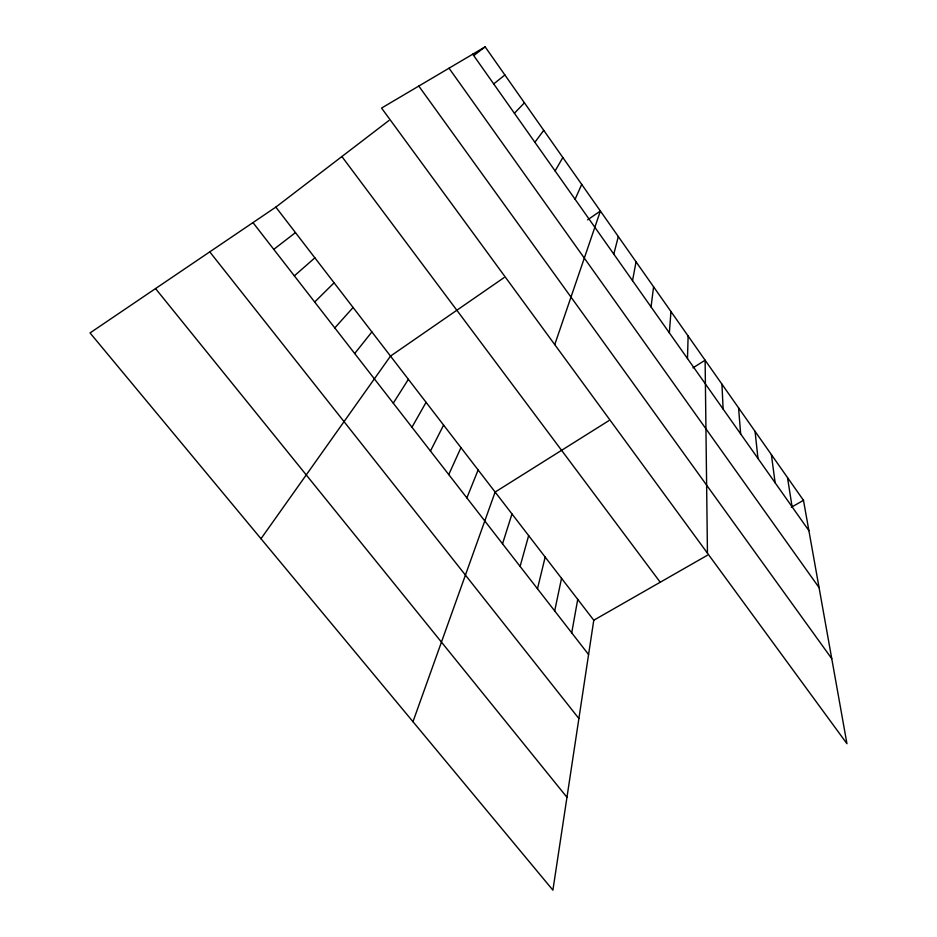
<?xml version="1.0" encoding="UTF-8"?>
<svg xmlns="http://www.w3.org/2000/svg" width="937" height="937" viewBox="0 0 937 937"><rect width="100%" height="100%" fill="white"/><g stroke="black" fill="none" stroke-linecap="round" stroke-linejoin="round"><path stroke-width="1.41" d="M687.489 358.566L688.121 335.996M669.369 332.893L670.951 311.529M651.051 306.926L653.593 286.804M275.841 207.112L593.777 620.224L552.9 890.15L90.046 332.928L275.841 207.112L388.925 120.522M571.711 632.838L577.731 599.375M632.522 280.667L636.047 261.821M554.681 610.924L561.532 578.328M537.475 588.776L545.17 557.07M613.794 254.114L618.315 236.557M520.094 566.405L528.655 535.613M502.537 543.8L511.977 513.944M554.751 344.617L600.394 211.024L587.593 219.867M412.971 721.701L495.134 492.054L608.804 420.69M466.872 497.898L478.128 469.964M575.095 199.265L581.713 184.425M448.753 474.59L460.957 447.64M430.458 451.025L443.599 425.105M411.952 427.225L426.077 402.336M555.102 170.944L562.832 157.533M393.271 403.168L408.38 379.333M260.99 538.728L390.506 356.107L504.024 277.633M534.886 142.272L543.741 130.325M354.701 353.53L371.895 331.921M334.802 327.927L353.085 307.488M514.413 113.26L524.427 102.824M314.691 302.03L334.087 282.798M294.347 275.853L314.879 257.839M493.694 83.908L504.902 74.995M273.78 249.371L295.46 232.61M474.04 55.342L485.143 46.85L803.477 500.323L846.954 743.709L381.558 108.071L485.143 46.85M692.923 367.878L705.116 360.218L707.447 553.17M593.777 620.224L707.388 555.266M791.308 507.28L803.477 500.323M155.542 288.584L566.955 797.293M209.759 251.854L578.89 718.538M252.967 222.596L588.577 654.541M341.888 156.538L660.222 582.228M418.792 86.063L831.751 658.652M449.022 68.202L819.067 587.616M472.728 54.182L808.889 530.623M787.502 477.565L792.105 506.835M771.362 454.574L775.133 482.789M755.058 431.348L757.986 458.486M738.579 407.888L740.652 433.913M721.935 384.17L723.13 409.071"/></g></svg>
